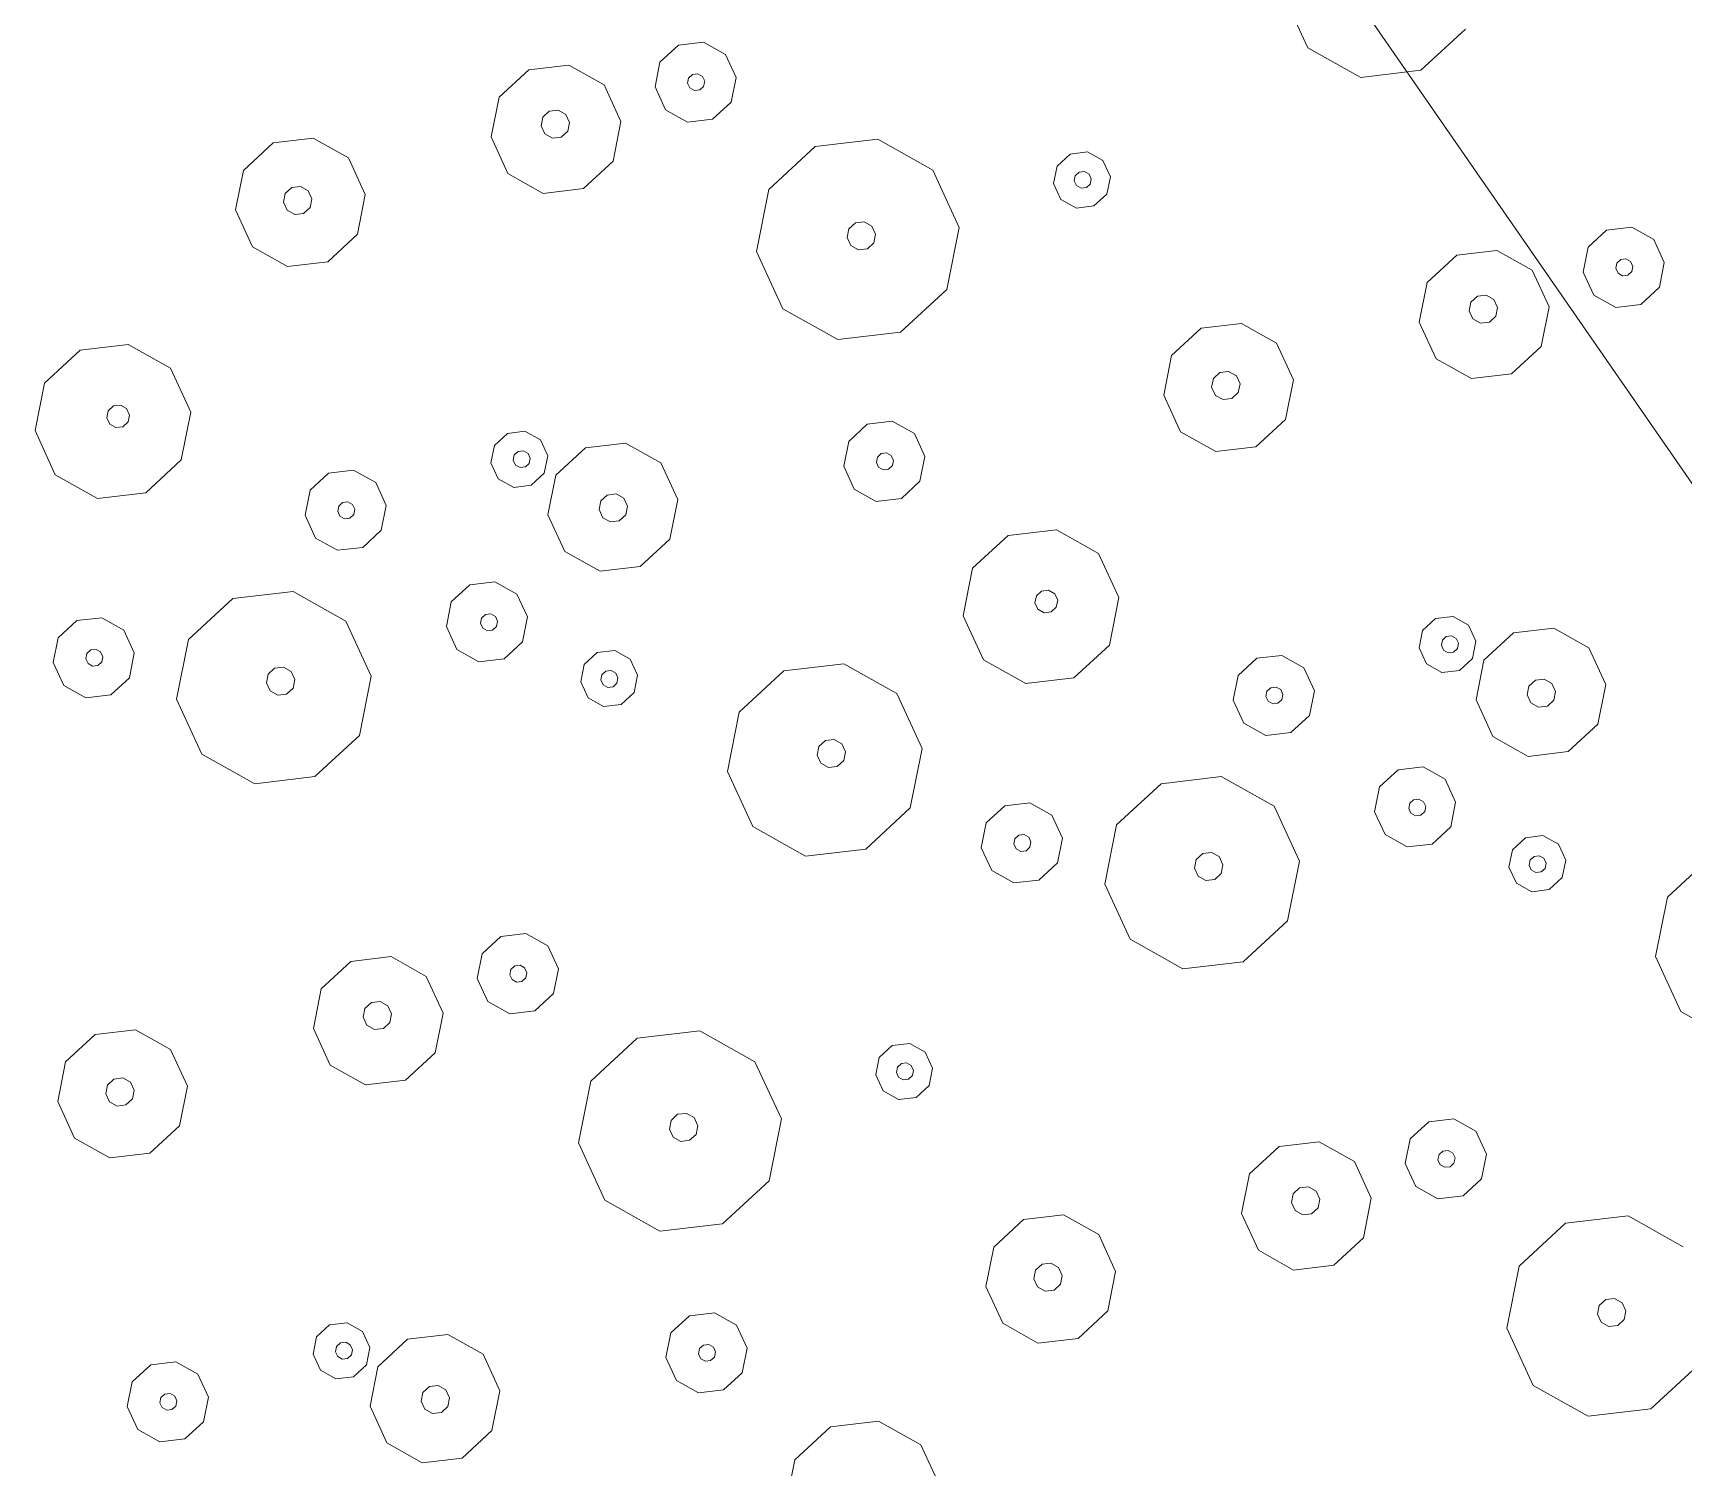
# Model space of a CAD drawing. Header units: metres. Extents: x -2858 to 512, y -1995 to 1252.
# Drawn here: x -971.475 to -968.243, y -832.823 to -830.012 of the extents above; entities that cross this region are included whole.
import ezdxf
from ezdxf.lldxf.tags import DXFTag

# ---------------------------------------------------------------- set-up
doc = ezdxf.new("R2010")
doc.units = ezdxf.units.M
doc.layers.add('Calque commun', color=7, linetype='Continuous')
tags = doc.linetypes.add('HIDDENX2', pattern=[0.75, 0.5, -0.25]).pattern_tags.tags
tags[6:7] = [DXFTag(74, 4), DXFTag(75, 0), DXFTag(340, '0'), DXFTag(46, 1.0), DXFTag(50, 0.0), DXFTag(44, 0.0), DXFTag(45, 0.0)]
tags[4:5] = [DXFTag(74, 4), DXFTag(75, 0), DXFTag(340, '0'), DXFTag(46, 1.0), DXFTag(50, 0.0), DXFTag(44, 0.0), DXFTag(45, 0.0)]

# ---------------------------------------------------------------- blocks, each defined once
blk = doc.blocks.new('pattern')
at = {"layer": 'Calque commun', "color": 54, "linetype": 'Continuous', "lineweight": 9}
for p, q in [((58.3316, 33.7443), (58.4546, 33.7326)), ((58.4546, 33.7326), (58.5473, 33.6508)), ((58.5473, 33.6508), (58.5742, 33.5301)), ((58.2029, 33.4474), (58.176, 33.5681)), ((58.3372, 33.5523), (58.3441, 33.5682)), ((58.341, 33.5355), (58.3372, 33.5523)), ((58.3441, 33.5682), (58.359, 33.577)), ((58.359, 33.577), (58.3762, 33.5754)), ((58.3762, 33.5754), (58.3892, 33.5639)), ((58.3892, 33.5639), (58.3929, 33.547)), ((58.3539, 33.524), (58.341, 33.5355)), ((58.3712, 33.5224), (58.3539, 33.524)), ((58.3861, 33.5312), (58.3712, 33.5224)), ((58.3929, 33.547), (58.3861, 33.5312)), ((58.5742, 33.5301), (58.525, 33.4167)), ((58.2955, 33.3656), (58.2029, 33.4474)), ((58.525, 33.4167), (58.4186, 33.3539)), ((57.8099, 33.3734), (57.8357, 33.2576)), ((58.4186, 33.3539), (58.2955, 33.3656)), ((57.8357, 33.2576), (57.7885, 33.1487)), ((58.2975, 33.1599), (58.3401, 33.1851)), ((58.3401, 33.1851), (58.3893, 33.1804)), ((58.3893, 33.1804), (58.4264, 33.1476)), ((57.7885, 33.1487), (57.6863, 33.0884)), ((58.2779, 33.1146), (58.2975, 33.1599)), ((58.4264, 33.1476), (58.4372, 33.0994)), ((57.6863, 33.0884), (57.5682, 33.0996)), ((58.2886, 33.0663), (58.2779, 33.1146)), ((58.3401, 33.1094), (58.3442, 33.119)), ((58.3423, 33.0993), (58.3401, 33.1094)), ((58.3501, 33.0924), (58.3423, 33.0993)), ((58.3442, 33.119), (58.3531, 33.1242)), ((58.3531, 33.1242), (58.3635, 33.1233)), ((58.3694, 33.0967), (58.3604, 33.0914)), ((58.3635, 33.1233), (58.3713, 33.1164)), ((58.3735, 33.1063), (58.3694, 33.0967)), ((58.3713, 33.1164), (58.3735, 33.1063)), ((58.4372, 33.0994), (58.4175, 33.054)), ((58.3257, 33.0336), (58.2886, 33.0663)), ((58.3604, 33.0914), (58.3501, 33.0924)), ((58.5126, 33.0496), (58.5807, 33.0898)), ((58.5807, 33.0898), (58.6595, 33.0823)), ((58.6595, 33.0823), (58.7188, 33.0299)), ((58.3749, 33.0289), (58.3257, 33.0336)), ((58.4175, 33.054), (58.3749, 33.0289)), ((58.4811, 32.977), (58.5126, 33.0496)), ((58.7188, 33.0299), (58.736, 32.9527)), ((58.4983, 32.8998), (58.4811, 32.977)), ((58.5741, 32.9596), (58.581, 32.9755)), ((58.581, 32.9755), (58.5959, 32.9843)), ((58.5959, 32.9843), (58.6131, 32.9826)), ((58.6131, 32.9826), (58.6261, 32.9712)), ((58.6261, 32.9712), (58.6299, 32.9543)), ((58.5779, 32.9427), (58.5741, 32.9596)), ((58.5909, 32.9313), (58.5779, 32.9427)), ((58.623, 32.9384), (58.6081, 32.9296)), ((58.6299, 32.9543), (58.623, 32.9384)), ((58.736, 32.9527), (58.7045, 32.8801)), ((57.7653, 32.8919), (57.7951, 32.9095)), ((57.7951, 32.9095), (57.8296, 32.9062)), ((57.8296, 32.9062), (57.8555, 32.8833)), ((58.6081, 32.9296), (58.5909, 32.9313)), ((57.7516, 32.8602), (57.7653, 32.8919)), ((57.7951, 32.8669), (57.8041, 32.8722)), ((57.8041, 32.8722), (57.8144, 32.8712)), ((57.8144, 32.8712), (57.8222, 32.8643)), ((57.8555, 32.8833), (57.8631, 32.8495)), ((58.5576, 32.8474), (58.4983, 32.8998)), ((58.7045, 32.8801), (58.6364, 32.8399)), ((57.7591, 32.8264), (57.7516, 32.8602)), ((57.791, 32.8574), (57.7951, 32.8669)), ((57.7933, 32.8473), (57.791, 32.8574)), ((57.801, 32.8404), (57.7933, 32.8473)), ((57.8114, 32.8394), (57.801, 32.8404)), ((57.8203, 32.8447), (57.8114, 32.8394)), ((57.8245, 32.8542), (57.8203, 32.8447)), ((57.8222, 32.8643), (57.8245, 32.8542)), ((57.8631, 32.8495), (57.8493, 32.8178)), ((58.6364, 32.8399), (58.5576, 32.8474)), ((57.785, 32.8035), (57.7591, 32.8264)), ((57.8493, 32.8178), (57.8195, 32.8002)), ((58.9532, 32.772), (59.0213, 32.8122)), ((59.0213, 32.8122), (59.1, 32.8047)), ((59.1, 32.8047), (59.1594, 32.7523)), ((57.8195, 32.8002), (57.785, 32.8035)), ((59.461, 32.7145), (59.4988, 32.8016)), ((57.4566, 32.7209), (57.5247, 32.7611)), ((57.5247, 32.7611), (57.6035, 32.7536)), ((57.6035, 32.7536), (57.6628, 32.7012)), ((58.9217, 32.6994), (58.9532, 32.772)), ((59.1594, 32.7523), (59.1765, 32.6751)), ((57.4251, 32.6483), (57.4566, 32.7209)), ((59.029, 32.6994), (59.0439, 32.7082)), ((59.0439, 32.7082), (59.0611, 32.7066)), ((59.4817, 32.6219), (59.461, 32.7145)), ((57.6628, 32.7012), (57.68, 32.624)), ((57.8243, 32.6552), (57.8669, 32.6804)), ((57.8669, 32.6804), (57.9161, 32.6757)), ((57.9161, 32.6757), (57.9532, 32.6429)), ((58.9389, 32.6222), (58.9217, 32.6994)), ((59.0221, 32.6836), (59.029, 32.6994)), ((59.0259, 32.6667), (59.0221, 32.6836)), ((59.0611, 32.7066), (59.0741, 32.6951)), ((59.0779, 32.6782), (59.071, 32.6624)), ((59.0741, 32.6951), (59.0779, 32.6782)), ((57.4423, 32.5711), (57.4251, 32.6483)), ((57.5254, 32.6406), (57.5322, 32.6565)), ((57.5322, 32.6565), (57.5472, 32.6653)), ((57.5472, 32.6653), (57.5644, 32.6636)), ((57.5644, 32.6636), (57.5774, 32.6522)), ((57.5774, 32.6522), (57.5811, 32.6353)), ((57.8047, 32.6099), (57.8243, 32.6552)), ((57.9532, 32.6429), (57.9639, 32.5947)), ((59.0389, 32.6552), (59.0259, 32.6667)), ((59.0561, 32.6536), (59.0389, 32.6552)), ((59.071, 32.6624), (59.0561, 32.6536)), ((59.1765, 32.6751), (59.1451, 32.6026)), ((57.5291, 32.6237), (57.5254, 32.6406)), ((57.5421, 32.6122), (57.5291, 32.6237)), ((57.5593, 32.6106), (57.5421, 32.6122)), ((57.5742, 32.6194), (57.5593, 32.6106)), ((57.5811, 32.6353), (57.5742, 32.6194)), ((57.68, 32.624), (57.6485, 32.5514)), ((57.8656, 32.6077), (57.8697, 32.6172)), ((57.8697, 32.6172), (57.8786, 32.6225)), ((57.8786, 32.6225), (57.889, 32.6215)), ((57.889, 32.6215), (57.8968, 32.6146)), ((57.8968, 32.6146), (57.899, 32.6045)), ((58.9982, 32.5698), (58.9389, 32.6222)), ((59.5528, 32.559), (59.4817, 32.6219)), ((57.8154, 32.5616), (57.8047, 32.6099)), ((57.8678, 32.5975), (57.8656, 32.6077)), ((57.8756, 32.5907), (57.8678, 32.5975)), ((57.8859, 32.5897), (57.8756, 32.5907)), ((57.8949, 32.5949), (57.8859, 32.5897)), ((57.899, 32.6045), (57.8949, 32.5949)), ((57.9639, 32.5947), (57.9443, 32.5493)), ((59.1451, 32.6026), (59.077, 32.5623)), ((59.7291, 32.5983), (59.6473, 32.55)), ((57.5016, 32.5187), (57.4423, 32.5711)), ((57.6485, 32.5514), (57.5804, 32.5112)), ((57.8525, 32.5289), (57.8154, 32.5616)), ((57.9443, 32.5493), (57.9017, 32.5242)), ((58.1147, 32.5044), (58.2169, 32.5648)), ((58.2169, 32.5648), (58.335, 32.5535)), ((58.335, 32.5535), (58.424, 32.475)), ((59.077, 32.5623), (58.9982, 32.5698)), ((59.6473, 32.55), (59.5528, 32.559)), ((57.5804, 32.5112), (57.5016, 32.5187)), ((57.9017, 32.5242), (57.8525, 32.5289)), ((57.5629, 32.4744), (57.5927, 32.492)), ((57.5927, 32.492), (57.6272, 32.4887)), ((57.6272, 32.4887), (57.6531, 32.4658)), ((58.0675, 32.3956), (58.1147, 32.5044)), ((57.5492, 32.4426), (57.5629, 32.4744)), ((57.5848, 32.4422), (57.5889, 32.4518)), ((57.5889, 32.4518), (57.5979, 32.4571)), ((57.5979, 32.4571), (57.6082, 32.4561)), ((57.6082, 32.4561), (57.616, 32.4492)), ((57.616, 32.4492), (57.6183, 32.4391)), ((57.6531, 32.4658), (57.6607, 32.432)), ((58.424, 32.475), (58.4498, 32.3591)), ((57.5567, 32.4088), (57.5492, 32.4426)), ((57.5871, 32.4321), (57.5848, 32.4422)), ((57.5949, 32.4252), (57.5871, 32.4321)), ((57.6052, 32.4243), (57.5949, 32.4252)), ((57.6141, 32.4295), (57.6052, 32.4243)), ((57.6183, 32.4391), (57.6141, 32.4295)), ((57.6607, 32.432), (57.6469, 32.4002)), ((57.5826, 32.3859), (57.5567, 32.4088)), ((57.6171, 32.3827), (57.5826, 32.3859)), ((57.6469, 32.4002), (57.6171, 32.3827)), ((58.0933, 32.2797), (58.0675, 32.3956)), ((58.2128, 32.3813), (58.2197, 32.3972)), ((58.2197, 32.3972), (58.2346, 32.406)), ((58.2346, 32.406), (58.2518, 32.4044)), ((58.2518, 32.4044), (58.2648, 32.3929)), ((58.2648, 32.3929), (58.2685, 32.376)), ((58.2166, 32.3645), (58.2128, 32.3813)), ((58.2295, 32.353), (58.2166, 32.3645)), ((58.2467, 32.3514), (58.2295, 32.353)), ((58.2617, 32.3602), (58.2467, 32.3514)), ((58.2685, 32.376), (58.2617, 32.3602)), ((58.4498, 32.3591), (58.4026, 32.2503)), ((59.5467, 32.3343), (59.5893, 32.3594)), ((59.5893, 32.3594), (59.6385, 32.3548)), ((59.6385, 32.3548), (59.6755, 32.322)), ((57.8463, 32.3034), (57.8888, 32.3285)), ((57.8888, 32.3285), (57.938, 32.3238)), ((57.938, 32.3238), (57.9751, 32.2911)), ((59.527, 32.2889), (59.5467, 32.3343)), ((59.6755, 32.322), (59.6863, 32.2738)), ((57.8266, 32.258), (57.8463, 32.3034)), ((57.9751, 32.2911), (57.9859, 32.2428)), ((59.5378, 32.2407), (59.527, 32.2889)), ((59.5892, 32.2838), (59.5933, 32.2934)), ((59.5933, 32.2934), (59.6023, 32.2986)), ((59.6023, 32.2986), (59.6126, 32.2976)), ((59.6126, 32.2976), (59.6204, 32.2908)), ((59.6204, 32.2908), (59.6227, 32.2806)), ((56.7644, 32.2547), (56.8069, 32.2799)), ((56.8069, 32.2799), (56.8562, 32.2752)), ((56.8562, 32.2752), (56.8932, 32.2425)), ((57.8373, 32.2098), (57.8266, 32.258)), ((57.8888, 32.2529), (57.8929, 32.2624)), ((57.8929, 32.2624), (57.9019, 32.2677)), ((57.9019, 32.2677), (57.9122, 32.2667)), ((57.9122, 32.2667), (57.92, 32.2598)), ((57.92, 32.2598), (57.9222, 32.2497)), ((58.1823, 32.2012), (58.0933, 32.2797)), ((58.8959, 32.2395), (58.9257, 32.2571)), ((58.9257, 32.2571), (58.9602, 32.2538)), ((59.5915, 32.2737), (59.5892, 32.2838)), ((59.5993, 32.2668), (59.5915, 32.2737)), ((59.6096, 32.2658), (59.5993, 32.2668)), ((59.6185, 32.2711), (59.6096, 32.2658)), ((59.6227, 32.2806), (59.6185, 32.2711)), ((59.6863, 32.2738), (59.6666, 32.2284)), ((56.7447, 32.2094), (56.7644, 32.2547)), ((56.8932, 32.2425), (56.904, 32.1942)), ((57.891, 32.2428), (57.8888, 32.2529)), ((57.8988, 32.2359), (57.891, 32.2428)), ((57.9092, 32.2349), (57.8988, 32.2359)), ((57.9181, 32.2402), (57.9092, 32.2349)), ((57.9222, 32.2497), (57.9181, 32.2402)), ((57.9859, 32.2428), (57.9662, 32.1975)), ((58.4026, 32.2503), (58.3004, 32.1899)), ((58.8822, 32.2077), (58.8959, 32.2395)), ((58.9602, 32.2538), (58.9861, 32.2309)), ((58.9861, 32.2309), (58.9937, 32.1971)), ((59.5748, 32.208), (59.5378, 32.2407)), ((59.6666, 32.2284), (59.6241, 32.2033)), ((56.7555, 32.1611), (56.7447, 32.2094)), ((56.8069, 32.2042), (56.811, 32.2138)), ((56.8092, 32.1941), (56.8069, 32.2042)), ((56.8169, 32.1872), (56.8092, 32.1941)), ((56.811, 32.2138), (56.82, 32.219)), ((56.82, 32.219), (56.8303, 32.2181)), ((56.8362, 32.1915), (56.8273, 32.1862)), ((56.8303, 32.2181), (56.8381, 32.2112)), ((56.8403, 32.2011), (56.8362, 32.1915)), ((56.8381, 32.2112), (56.8403, 32.2011)), ((56.904, 32.1942), (56.8843, 32.1488)), ((57.8744, 32.177), (57.8373, 32.2098)), ((57.9662, 32.1975), (57.9236, 32.1723)), ((58.3004, 32.1899), (58.1823, 32.2012)), ((58.8897, 32.1739), (58.8822, 32.2077)), ((58.9199, 32.2049), (58.9241, 32.2144)), ((58.9222, 32.1947), (58.9199, 32.2049)), ((58.93, 32.1879), (58.9222, 32.1947)), ((58.9241, 32.2144), (58.933, 32.2197)), ((58.933, 32.2197), (58.9434, 32.2187)), ((58.9493, 32.1922), (58.9403, 32.1869)), ((58.9434, 32.2187), (58.9511, 32.2118)), ((58.9534, 32.2017), (58.9493, 32.1922)), ((58.9511, 32.2118), (58.9534, 32.2017)), ((58.9937, 32.1971), (58.9799, 32.1653)), ((59.6241, 32.2033), (59.5748, 32.208)), ((56.7925, 32.1284), (56.7555, 32.1611)), ((56.8273, 32.1862), (56.8169, 32.1872)), ((56.9794, 32.1444), (57.0475, 32.1846)), ((57.0475, 32.1846), (57.1263, 32.1771)), ((57.1263, 32.1771), (57.1856, 32.1247)), ((57.9236, 32.1723), (57.8744, 32.177)), ((58.9156, 32.151), (58.8897, 32.1739)), ((58.9403, 32.1869), (58.93, 32.1879)), ((58.9799, 32.1653), (58.9501, 32.1477)), ((56.8417, 32.1237), (56.7925, 32.1284)), ((56.8843, 32.1488), (56.8417, 32.1237)), ((56.948, 32.0718), (56.9794, 32.1444)), ((58.3709, 32.083), (58.3906, 32.1284)), ((58.3906, 32.1284), (58.4331, 32.1535)), ((58.4331, 32.1535), (58.4824, 32.1489)), ((58.4824, 32.1489), (58.5194, 32.1161)), ((58.9501, 32.1477), (58.9156, 32.151)), ((59.1676, 32.0851), (59.2741, 32.148)), ((59.2741, 32.148), (59.3971, 32.1362)), ((59.3971, 32.1362), (59.4898, 32.0544)), ((57.1856, 32.1247), (57.2028, 32.0475)), ((58.5194, 32.1161), (58.5302, 32.0679)), ((56.9652, 31.9946), (56.948, 32.0718)), ((57.0409, 32.0544), (57.0478, 32.0703)), ((57.0478, 32.0703), (57.0627, 32.0791)), ((57.0627, 32.0791), (57.08, 32.0774)), ((57.08, 32.0774), (57.0929, 32.066)), ((57.0929, 32.066), (57.0967, 32.0491)), ((58.3816, 32.0348), (58.3709, 32.083)), ((58.4331, 32.0779), (58.4372, 32.0874)), ((58.4353, 32.0678), (58.4331, 32.0779)), ((58.4431, 32.0609), (58.4353, 32.0678)), ((58.4372, 32.0874), (58.4462, 32.0927)), ((58.4462, 32.0927), (58.4565, 32.0917)), ((58.4624, 32.0652), (58.4535, 32.0599)), ((58.4565, 32.0917), (58.4643, 32.0849)), ((58.4665, 32.0747), (58.4624, 32.0652)), ((58.4643, 32.0849), (58.4665, 32.0747)), ((58.5302, 32.0679), (58.5105, 32.0225)), ((59.1185, 31.9717), (59.1676, 32.0851)), ((59.9323, 32.0297), (60.0004, 32.0699)), ((60.0004, 32.0699), (60.0792, 32.0624)), ((60.0792, 32.0624), (60.1385, 32.01)), ((57.0447, 32.0375), (57.0409, 32.0544)), ((57.0577, 32.0261), (57.0447, 32.0375)), ((57.0898, 32.0332), (57.0749, 32.0244)), ((57.0967, 32.0491), (57.0898, 32.0332)), ((57.2028, 32.0475), (57.1713, 31.9749)), ((58.4187, 32.0021), (58.3816, 32.0348)), ((58.4535, 32.0599), (58.4431, 32.0609)), ((59.4898, 32.0544), (59.5167, 31.9338)), ((59.9008, 31.9571), (59.9323, 32.0297)), ((57.0749, 32.0244), (57.0577, 32.0261)), ((58.4679, 31.9974), (58.4187, 32.0021)), ((58.5105, 32.0225), (58.4679, 31.9974)), ((60.1385, 32.01), (60.1557, 31.9328)), ((57.0245, 31.9422), (56.9652, 31.9946)), ((57.1713, 31.9749), (57.1032, 31.9347)), ((59.1454, 31.8511), (59.1185, 31.9717)), ((59.2797, 31.956), (59.2866, 31.9719)), ((59.2866, 31.9719), (59.3015, 31.9807)), ((59.3015, 31.9807), (59.3187, 31.979)), ((59.3187, 31.979), (59.3317, 31.9676)), ((59.3317, 31.9676), (59.3354, 31.9507)), ((60.001, 31.9494), (60.0079, 31.9653)), ((60.0079, 31.9653), (60.0228, 31.9741)), ((60.0228, 31.9741), (60.0401, 31.9725)), ((60.0401, 31.9725), (60.053, 31.961)), ((57.1032, 31.9347), (57.0245, 31.9422)), ((57.9656, 31.8964), (58.0474, 31.9447)), ((58.0474, 31.9447), (58.1419, 31.9357)), ((58.1419, 31.9357), (58.213, 31.8728)), ((59.2835, 31.9391), (59.2797, 31.956)), ((59.2964, 31.9276), (59.2835, 31.9391)), ((59.3286, 31.9348), (59.3137, 31.926)), ((59.3354, 31.9507), (59.3286, 31.9348)), ((59.5167, 31.9338), (59.4675, 31.8204)), ((59.918, 31.8799), (59.9008, 31.9571)), ((60.0048, 31.9325), (60.001, 31.9494)), ((60.0178, 31.9211), (60.0048, 31.9325)), ((60.0568, 31.9441), (60.0499, 31.9282)), ((60.053, 31.961), (60.0568, 31.9441)), ((60.1557, 31.9328), (60.1242, 31.8603)), ((57.42, 31.8668), (57.4881, 31.907)), ((57.4881, 31.907), (57.5669, 31.8995)), ((59.3137, 31.926), (59.2964, 31.9276)), ((60.035, 31.9194), (60.0178, 31.9211)), ((60.0499, 31.9282), (60.035, 31.9194)), ((57.5669, 31.8995), (57.6262, 31.8472)), ((57.9279, 31.8093), (57.9656, 31.8964)), ((58.213, 31.8728), (58.2337, 31.7802)), ((59.9773, 31.8275), (59.918, 31.8799)), ((57.3885, 31.7942), (57.42, 31.8668)), ((57.6262, 31.8472), (57.6434, 31.7699)), ((58.4432, 31.8065), (58.5453, 31.8668)), ((58.5453, 31.8668), (58.6635, 31.8556)), ((58.6635, 31.8556), (58.7524, 31.777)), ((59.238, 31.7693), (59.1454, 31.8511)), ((60.1242, 31.8603), (60.0561, 31.82)), ((57.4958, 31.7942), (57.5107, 31.803)), ((57.5107, 31.803), (57.528, 31.8014)), ((57.9485, 31.7167), (57.9279, 31.8093)), ((58.0441, 31.798), (58.0496, 31.8107)), ((58.0496, 31.8107), (58.0615, 31.8177)), ((58.0615, 31.8177), (58.0753, 31.8164)), ((58.0753, 31.8164), (58.0857, 31.8072)), ((58.0857, 31.8072), (58.0887, 31.7937)), ((58.396, 31.6976), (58.4432, 31.8065)), ((59.4675, 31.8204), (59.3611, 31.7575)), ((60.0561, 31.82), (59.9773, 31.8275)), ((57.4057, 31.717), (57.3885, 31.7942)), ((57.489, 31.7784), (57.4958, 31.7942)), ((57.4927, 31.7615), (57.489, 31.7784)), ((57.528, 31.8014), (57.5409, 31.7899)), ((57.5447, 31.7731), (57.5378, 31.7572)), ((57.5409, 31.7899), (57.5447, 31.7731)), ((58.0471, 31.7844), (58.0441, 31.798)), ((58.0575, 31.7753), (58.0471, 31.7844)), ((58.0713, 31.774), (58.0575, 31.7753)), ((58.0832, 31.781), (58.0713, 31.774)), ((58.0887, 31.7937), (58.0832, 31.781)), ((58.2337, 31.7802), (58.1959, 31.6931)), ((58.7524, 31.777), (58.7782, 31.6612)), ((60.0248, 31.7515), (60.0386, 31.7832)), ((60.0386, 31.7832), (60.0684, 31.8008)), ((60.0684, 31.8008), (60.1029, 31.7975)), ((60.1029, 31.7975), (60.1288, 31.7746)), ((60.1288, 31.7746), (60.1363, 31.7408)), ((57.5057, 31.75), (57.4927, 31.7615)), ((57.5229, 31.7484), (57.5057, 31.75)), ((57.5378, 31.7572), (57.5229, 31.7484)), ((57.6434, 31.7699), (57.6119, 31.6974)), ((59.3611, 31.7575), (59.238, 31.7693)), ((60.0324, 31.7177), (60.0248, 31.7515)), ((60.0605, 31.7511), (60.0646, 31.7606)), ((60.0627, 31.741), (60.0605, 31.7511)), ((60.0705, 31.7341), (60.0627, 31.741)), ((60.0646, 31.7606), (60.0736, 31.7659)), ((60.0736, 31.7659), (60.0839, 31.7649)), ((60.0898, 31.7384), (60.0809, 31.7331)), ((60.0839, 31.7649), (60.0917, 31.758)), ((60.0939, 31.7479), (60.0898, 31.7384)), ((60.0917, 31.758), (60.0939, 31.7479)), ((60.1363, 31.7408), (60.1226, 31.7091)), ((57.465, 31.6646), (57.4057, 31.717)), ((58.0197, 31.6538), (57.9485, 31.7167)), ((58.5481, 31.6993), (58.563, 31.7081)), ((58.563, 31.7081), (58.5803, 31.7064)), ((58.5803, 31.7064), (58.5932, 31.695)), ((60.0583, 31.6948), (60.0324, 31.7177)), ((60.0809, 31.7331), (60.0705, 31.7341)), ((60.1226, 31.7091), (60.0928, 31.6915)), ((57.6119, 31.6974), (57.5438, 31.6571)), ((58.1959, 31.6931), (58.1142, 31.6448)), ((58.4218, 31.5818), (58.396, 31.6976)), ((58.5412, 31.6834), (58.5481, 31.6993)), ((58.545, 31.6665), (58.5412, 31.6834)), ((58.597, 31.6781), (58.5901, 31.6622)), ((58.5932, 31.695), (58.597, 31.6781)), ((60.0928, 31.6915), (60.0583, 31.6948)), ((56.6837, 31.6596), (56.8018, 31.6483)), ((56.8018, 31.6483), (56.8908, 31.5698)), ((57.5438, 31.6571), (57.465, 31.6646)), ((58.1142, 31.6448), (58.0197, 31.6538)), ((58.558, 31.6551), (58.545, 31.6665)), ((58.5752, 31.6534), (58.558, 31.6551)), ((58.5901, 31.6622), (58.5752, 31.6534)), ((58.7782, 31.6612), (58.731, 31.5523)), ((60.3023, 31.5668), (60.3219, 31.6122)), ((60.3219, 31.6122), (60.3645, 31.6373)), ((60.3645, 31.6373), (60.4137, 31.6327)), ((60.4137, 31.6327), (60.4508, 31.5999)), ((58.5107, 31.5033), (58.4218, 31.5818)), ((59.24, 31.5636), (59.2826, 31.5887)), ((59.2826, 31.5887), (59.3318, 31.584)), ((59.3318, 31.584), (59.3689, 31.5513)), ((60.3686, 31.5712), (60.3775, 31.5765)), ((60.3775, 31.5765), (60.3879, 31.5755)), ((60.4508, 31.5999), (60.4615, 31.5517)), ((56.8908, 31.5698), (56.9166, 31.4539)), ((58.731, 31.5523), (58.6288, 31.492)), ((59.2204, 31.5182), (59.24, 31.5636)), ((59.3689, 31.5513), (59.3797, 31.503)), ((60.313, 31.5186), (60.3023, 31.5668)), ((60.3645, 31.5617), (60.3686, 31.5712)), ((60.3667, 31.5516), (60.3645, 31.5617)), ((60.3745, 31.5447), (60.3667, 31.5516)), ((60.3848, 31.5437), (60.3745, 31.5447)), ((60.3938, 31.549), (60.3848, 31.5437)), ((60.3879, 31.5755), (60.3956, 31.5687)), ((60.3979, 31.5585), (60.3938, 31.549)), ((60.3956, 31.5687), (60.3979, 31.5585)), ((60.4615, 31.5517), (60.4419, 31.5063)), ((59.2311, 31.4699), (59.2204, 31.5182)), ((59.2826, 31.5131), (59.2867, 31.5226)), ((59.2848, 31.5029), (59.2826, 31.5131)), ((59.2867, 31.5226), (59.2956, 31.5279)), ((59.2956, 31.5279), (59.306, 31.5269)), ((59.306, 31.5269), (59.3138, 31.52)), ((59.3138, 31.52), (59.316, 31.5099)), ((60.3501, 31.4859), (60.313, 31.5186)), ((58.6288, 31.492), (58.5107, 31.5033)), ((59.2926, 31.4961), (59.2848, 31.5029)), ((59.3029, 31.4951), (59.2926, 31.4961)), ((59.3119, 31.5004), (59.3029, 31.4951)), ((59.316, 31.5099), (59.3119, 31.5004)), ((59.3797, 31.503), (59.36, 31.4577)), ((59.4551, 31.4532), (59.5232, 31.4934)), ((59.5232, 31.4934), (59.602, 31.4859)), ((59.602, 31.4859), (59.6613, 31.4336)), ((60.3993, 31.4812), (60.3501, 31.4859)), ((60.4419, 31.5063), (60.3993, 31.4812)), ((56.9166, 31.4539), (56.8694, 31.3451)), ((58.0135, 31.4291), (58.0561, 31.4543)), ((58.0561, 31.4543), (58.1053, 31.4496)), ((58.1053, 31.4496), (58.1424, 31.4168)), ((59.2682, 31.4372), (59.2311, 31.4699)), ((59.36, 31.4577), (59.3174, 31.4325)), ((59.4236, 31.3806), (59.4551, 31.4532)), ((57.9938, 31.3838), (58.0135, 31.4291)), ((58.1424, 31.4168), (58.1531, 31.3686)), ((59.3174, 31.4325), (59.2682, 31.4372)), ((59.6613, 31.4336), (59.6785, 31.3563)), ((58.0046, 31.3355), (57.9938, 31.3838)), ((58.056, 31.3786), (58.0602, 31.3882)), ((58.0602, 31.3882), (58.0691, 31.3934)), ((58.0691, 31.3934), (58.0794, 31.3924)), ((58.0794, 31.3924), (58.0872, 31.3856)), ((58.0872, 31.3856), (58.0895, 31.3754)), ((59.5235, 31.3791), (59.5384, 31.3879)), ((59.5384, 31.3879), (59.5556, 31.3863)), ((59.5556, 31.3863), (59.5686, 31.3748)), ((57.3628, 31.3343), (57.3926, 31.3519)), ((57.3926, 31.3519), (57.427, 31.3486)), ((58.0583, 31.3685), (58.056, 31.3786)), ((58.0661, 31.3616), (58.0583, 31.3685)), ((58.0764, 31.3606), (58.0661, 31.3616)), ((58.0854, 31.3659), (58.0764, 31.3606)), ((58.0895, 31.3754), (58.0854, 31.3659)), ((58.1531, 31.3686), (58.1335, 31.3232)), ((59.4408, 31.3034), (59.4236, 31.3806)), ((59.5166, 31.3633), (59.5235, 31.3791)), ((59.5204, 31.3464), (59.5166, 31.3633)), ((59.5724, 31.3579), (59.5655, 31.3421)), ((59.5686, 31.3748), (59.5724, 31.3579)), ((59.6785, 31.3563), (59.647, 31.2838)), ((57.349, 31.3025), (57.3628, 31.3343)), ((57.427, 31.3486), (57.453, 31.3257)), ((57.453, 31.3257), (57.4605, 31.2919)), ((58.0417, 31.3028), (58.0046, 31.3355)), ((58.1335, 31.3232), (58.0909, 31.2981)), ((59.5334, 31.3349), (59.5204, 31.3464)), ((59.5506, 31.3333), (59.5334, 31.3349)), ((59.5655, 31.3421), (59.5506, 31.3333)), ((57.3565, 31.2687), (57.349, 31.3025)), ((57.3868, 31.2997), (57.3909, 31.3092)), ((57.389, 31.2895), (57.3868, 31.2997)), ((57.3968, 31.2827), (57.389, 31.2895)), ((57.3909, 31.3092), (57.3998, 31.3145)), ((57.3998, 31.3145), (57.4102, 31.3135)), ((57.4161, 31.287), (57.4072, 31.2817)), ((57.4102, 31.3135), (57.418, 31.3066)), ((57.4202, 31.2965), (57.4161, 31.287)), ((57.418, 31.3066), (57.4202, 31.2965)), ((57.4605, 31.2919), (57.4467, 31.2601)), ((58.0909, 31.2981), (58.0417, 31.3028)), ((58.6941, 31.2638), (58.7078, 31.2955)), ((58.7078, 31.2955), (58.7376, 31.3131)), ((58.7376, 31.3131), (58.7721, 31.3099)), ((58.7721, 31.3099), (58.798, 31.2869)), ((58.798, 31.2869), (58.8056, 31.2532)), ((59.5001, 31.251), (59.4408, 31.3034)), ((57.3825, 31.2458), (57.3565, 31.2687)), ((57.4072, 31.2817), (57.3968, 31.2827)), ((57.4467, 31.2601), (57.4169, 31.2425)), ((58.7016, 31.23), (58.6941, 31.2638)), ((58.7335, 31.261), (58.7376, 31.2706)), ((58.7358, 31.2509), (58.7335, 31.261)), ((58.7376, 31.2706), (58.7466, 31.2758)), ((58.7466, 31.2758), (58.7569, 31.2749)), ((58.7569, 31.2749), (58.7647, 31.268)), ((58.767, 31.2579), (58.7628, 31.2483)), ((58.7647, 31.268), (58.767, 31.2579)), ((58.8056, 31.2532), (58.7918, 31.2214)), ((59.647, 31.2838), (59.5789, 31.2435)), ((57.4169, 31.2425), (57.3825, 31.2458)), ((57.6345, 31.1799), (57.7409, 31.2428)), ((57.7409, 31.2428), (57.864, 31.231)), ((57.864, 31.231), (57.9566, 31.1492)), ((58.7275, 31.2071), (58.7016, 31.23)), ((58.7435, 31.244), (58.7358, 31.2509)), ((58.7539, 31.243), (58.7435, 31.244)), ((58.7628, 31.2483), (58.7539, 31.243)), ((58.7918, 31.2214), (58.762, 31.2038)), ((59.5789, 31.2435), (59.5001, 31.251)), ((58.762, 31.2038), (58.7275, 31.2071)), ((59.8957, 31.1756), (59.9638, 31.2158)), ((59.9638, 31.2158), (60.0425, 31.2083)), ((60.0425, 31.2083), (60.1018, 31.156)), ((57.5853, 31.0665), (57.6345, 31.1799)), ((58.3991, 31.1245), (58.4672, 31.1647)), ((58.4672, 31.1647), (58.546, 31.1572)), ((58.546, 31.1572), (58.6053, 31.1049)), ((59.8642, 31.1031), (59.8957, 31.1756)), ((57.9566, 31.1492), (57.9835, 31.0286)), ((58.3676, 31.0519), (58.3991, 31.1245)), ((60.1018, 31.156), (60.119, 31.0788)), ((58.6053, 31.1049), (58.6225, 31.0276)), ((59.8814, 31.0258), (59.8642, 31.1031)), ((59.9646, 31.0872), (59.9715, 31.1031)), ((59.9715, 31.1031), (59.9864, 31.1119)), ((59.9864, 31.1119), (60.0036, 31.1102)), ((60.0036, 31.1102), (60.0166, 31.0988)), ((60.0166, 31.0988), (60.0204, 31.0819)), ((57.6122, 30.9459), (57.5853, 31.0665)), ((57.7465, 31.0508), (57.7534, 31.0667)), ((57.7534, 31.0667), (57.7683, 31.0755)), ((57.7683, 31.0755), (57.7855, 31.0738)), ((57.7855, 31.0738), (57.7985, 31.0624)), ((57.7985, 31.0624), (57.8023, 31.0455)), ((58.4679, 31.0442), (58.4748, 31.0601)), ((58.4748, 31.0601), (58.4897, 31.0689)), ((58.4897, 31.0689), (58.5069, 31.0673)), ((58.5069, 31.0673), (58.5198, 31.0558)), ((58.7668, 31.0589), (58.8094, 31.084)), ((58.8094, 31.084), (58.8586, 31.0793)), ((58.8586, 31.0793), (58.8957, 31.0466)), ((59.9684, 31.0703), (59.9646, 31.0872)), ((59.9814, 31.0589), (59.9684, 31.0703)), ((60.0135, 31.066), (59.9986, 31.0572)), ((60.0204, 31.0819), (60.0135, 31.066)), ((60.119, 31.0788), (60.0876, 31.0062)), ((57.7503, 31.0339), (57.7465, 31.0508)), ((57.7633, 31.0225), (57.7503, 31.0339)), ((57.7954, 31.0296), (57.7805, 31.0208)), ((57.8023, 31.0455), (57.7954, 31.0296)), ((57.9835, 31.0286), (57.9343, 30.9152)), ((58.3848, 30.9747), (58.3676, 31.0519)), ((58.4716, 31.0273), (58.4679, 31.0442)), ((58.4846, 31.0159), (58.4716, 31.0273)), ((58.5236, 31.0389), (58.5167, 31.023)), ((58.5198, 31.0558), (58.5236, 31.0389)), ((58.6225, 31.0276), (58.591, 30.9551)), ((58.7472, 31.0135), (58.7668, 31.0589)), ((58.8957, 31.0466), (58.9064, 30.9983)), ((59.9986, 31.0572), (59.9814, 31.0589)), ((57.7805, 31.0208), (57.7633, 31.0225)), ((58.5018, 31.0142), (58.4846, 31.0159)), ((58.5167, 31.023), (58.5018, 31.0142)), ((58.7579, 30.9652), (58.7472, 31.0135)), ((58.8081, 31.0113), (58.8122, 31.0208)), ((58.8103, 31.0012), (58.8081, 31.0113)), ((58.8181, 30.9943), (58.8103, 31.0012)), ((58.8122, 31.0208), (58.8211, 31.0261)), ((58.8211, 31.0261), (58.8315, 31.0251)), ((58.8374, 30.9986), (58.8284, 30.9933)), ((58.8315, 31.0251), (58.8392, 31.0182)), ((58.8415, 31.0081), (58.8374, 30.9986)), ((58.8392, 31.0182), (58.8415, 31.0081)), ((58.9064, 30.9983), (58.8868, 30.953)), ((59.9407, 30.9735), (59.8814, 31.0258)), ((60.0876, 31.0062), (60.0195, 30.966)), ((58.4441, 30.9223), (58.3848, 30.9747)), ((58.795, 30.9325), (58.7579, 30.9652)), ((58.8284, 30.9933), (58.8181, 30.9943)), ((59.0572, 30.9081), (59.1594, 30.9684)), ((59.1594, 30.9684), (59.2775, 30.9571)), ((60.0195, 30.966), (59.9407, 30.9735)), ((57.7048, 30.8641), (57.6122, 30.9459)), ((58.591, 30.9551), (58.5229, 30.9148)), ((58.8442, 30.9278), (58.795, 30.9325)), ((58.8868, 30.953), (58.8442, 30.9278)), ((59.2775, 30.9571), (59.3665, 30.8786)), ((57.9343, 30.9152), (57.8279, 30.8523)), ((58.5229, 30.9148), (58.4441, 30.9223)), ((59.01, 30.7992), (59.0572, 30.9081)), ((58.4917, 30.8463), (58.5054, 30.878)), ((58.5054, 30.878), (58.5352, 30.8956)), ((58.5352, 30.8956), (58.5697, 30.8923)), ((58.5697, 30.8923), (58.5956, 30.8694)), ((58.5956, 30.8694), (58.6032, 30.8356)), ((59.3665, 30.8786), (59.3923, 30.7628)), ((57.8279, 30.8523), (57.7048, 30.8641)), ((58.4992, 30.8125), (58.4917, 30.8463)), ((58.5273, 30.8459), (58.5314, 30.8554)), ((58.5296, 30.8358), (58.5273, 30.8459)), ((58.5373, 30.8289), (58.5296, 30.8358)), ((58.5314, 30.8554), (58.5404, 30.8607)), ((58.5404, 30.8607), (58.5507, 30.8597)), ((58.5566, 30.8332), (58.5477, 30.8279)), ((58.5507, 30.8597), (58.5585, 30.8528)), ((58.5608, 30.8427), (58.5566, 30.8332)), ((58.5585, 30.8528), (58.5608, 30.8427)), ((58.6032, 30.8356), (58.5894, 30.8039)), ((58.5251, 30.7896), (58.4992, 30.8125)), ((58.5477, 30.8279), (58.5373, 30.8289)), ((58.5894, 30.8039), (58.5596, 30.7863)), ((59.1553, 30.785), (59.1622, 30.8009)), ((59.1622, 30.8009), (59.1771, 30.8097)), ((59.1771, 30.8097), (59.1943, 30.808)), ((59.1943, 30.808), (59.2073, 30.7966)), ((58.5596, 30.7863), (58.5251, 30.7896)), ((59.0358, 30.6834), (59.01, 30.7992)), ((59.159, 30.7681), (59.1553, 30.785)), ((59.211, 30.7797), (59.2042, 30.7638)), ((59.2073, 30.7966), (59.211, 30.7797)), ((59.172, 30.7566), (59.159, 30.7681)), ((59.1892, 30.755), (59.172, 30.7566)), ((59.2042, 30.7638), (59.1892, 30.755)), ((59.3923, 30.7628), (59.3451, 30.6539)), ((58.7691, 30.6617), (58.7887, 30.707)), ((58.7887, 30.707), (58.8313, 30.7322)), ((58.8313, 30.7322), (58.8805, 30.7275)), ((58.8805, 30.7275), (58.9176, 30.6947)), ((57.7069, 30.6584), (57.7494, 30.6835)), ((57.7494, 30.6835), (57.7987, 30.6788)), ((57.7987, 30.6788), (57.8357, 30.6461)), ((58.9176, 30.6947), (58.9284, 30.6465)), ((59.1248, 30.6048), (59.0358, 30.6834)), ((57.6872, 30.613), (57.7069, 30.6584)), ((57.8357, 30.6461), (57.8465, 30.5978)), ((58.7798, 30.6134), (58.7691, 30.6617)), ((58.8313, 30.6565), (58.8354, 30.6661)), ((58.8335, 30.6464), (58.8313, 30.6565)), ((58.8413, 30.6395), (58.8335, 30.6464)), ((58.8354, 30.6661), (58.8443, 30.6713)), ((58.8517, 30.6385), (58.8413, 30.6395)), ((58.8443, 30.6713), (58.8547, 30.6703)), ((58.8606, 30.6438), (58.8517, 30.6385)), ((58.8547, 30.6703), (58.8625, 30.6635)), ((58.8647, 30.6533), (58.8606, 30.6438)), ((58.8625, 30.6635), (58.8647, 30.6533)), ((58.9284, 30.6465), (58.9087, 30.6011)), ((59.3451, 30.6539), (59.2429, 30.5936)), ((57.6979, 30.5647), (57.6872, 30.613)), ((57.7494, 30.6079), (57.7535, 30.6174)), ((57.7517, 30.5977), (57.7494, 30.6079)), ((57.7535, 30.6174), (57.7625, 30.6227)), ((57.7625, 30.6227), (57.7728, 30.6217)), ((57.7728, 30.6217), (57.7806, 30.6148)), ((57.7806, 30.6148), (57.7828, 30.6047)), ((58.8169, 30.5807), (58.7798, 30.6134)), ((57.7594, 30.5909), (57.7517, 30.5977)), ((57.7698, 30.5899), (57.7594, 30.5909)), ((57.7787, 30.5952), (57.7698, 30.5899)), ((57.7828, 30.6047), (57.7787, 30.5952)), ((57.8465, 30.5978), (57.8268, 30.5525)), ((57.9219, 30.548), (57.99, 30.5882)), ((57.99, 30.5882), (58.0688, 30.5807)), ((58.0688, 30.5807), (58.1281, 30.5284)), ((58.8661, 30.576), (58.8169, 30.5807)), ((58.9087, 30.6011), (58.8661, 30.576)), ((59.2429, 30.5936), (59.1248, 30.6048)), ((57.735, 30.532), (57.6979, 30.5647)), ((57.8268, 30.5525), (57.7842, 30.5273)), ((57.8905, 30.4754), (57.9219, 30.548)), ((59.3331, 30.532), (59.3756, 30.5572)), ((59.3756, 30.5572), (59.4249, 30.5525)), ((59.4249, 30.5525), (59.4619, 30.5198)), ((57.7842, 30.5273), (57.735, 30.532)), ((58.1281, 30.5284), (58.1453, 30.4511)), ((59.3134, 30.4867), (59.3331, 30.532)), ((59.4619, 30.5198), (59.4727, 30.4715)), ((57.9903, 30.4739), (58.0052, 30.4827)), ((58.0052, 30.4827), (58.0225, 30.4811)), ((58.0225, 30.4811), (58.0354, 30.4696)), ((59.3241, 30.4384), (59.3134, 30.4867)), ((59.3756, 30.4816), (59.3797, 30.4911)), ((59.3778, 30.4714), (59.3756, 30.4816)), ((59.3797, 30.4911), (59.3887, 30.4964)), ((59.3887, 30.4964), (59.399, 30.4954)), ((59.399, 30.4954), (59.4068, 30.4885)), ((59.409, 30.4784), (59.4049, 30.4688)), ((59.4068, 30.4885), (59.409, 30.4784)), ((57.9077, 30.3982), (57.8905, 30.4754)), ((57.9834, 30.4581), (57.9903, 30.4739)), ((57.9872, 30.4412), (57.9834, 30.4581)), ((58.0392, 30.4527), (58.0323, 30.4369)), ((58.0354, 30.4696), (58.0392, 30.4527)), ((58.1453, 30.4511), (58.1138, 30.3786)), ((59.3856, 30.4646), (59.3778, 30.4714)), ((59.396, 30.4636), (59.3856, 30.4646)), ((59.4049, 30.4688), (59.396, 30.4636)), ((59.4727, 30.4715), (59.453, 30.4261)), ((58.0002, 30.4297), (57.9872, 30.4412)), ((58.0174, 30.4281), (58.0002, 30.4297)), ((58.0323, 30.4369), (58.0174, 30.4281)), ((59.3612, 30.4057), (59.3241, 30.4384)), ((59.453, 30.4261), (59.4104, 30.401)), ((57.967, 30.3459), (57.9077, 30.3982)), ((59.4104, 30.401), (59.3612, 30.4057)), ((58.1138, 30.3786), (58.0457, 30.3383)), ((58.9081, 30.3001), (58.9899, 30.3483)), ((58.9899, 30.3483), (59.0844, 30.3393)), ((58.0457, 30.3383), (57.967, 30.3459)), ((59.0844, 30.3393), (59.1555, 30.2765)), ((58.3625, 30.2704), (58.4306, 30.3107)), ((58.4306, 30.3107), (58.5094, 30.3032)), ((58.5094, 30.3032), (58.5687, 30.2508)), ((58.8704, 30.213), (58.9081, 30.3001)), ((58.331, 30.1979), (58.3625, 30.2704)), ((59.1555, 30.2765), (59.1762, 30.1838)), ((58.5687, 30.2508), (58.5859, 30.1736)), ((58.9921, 30.2143), (59.004, 30.2213)), ((59.004, 30.2213), (59.0178, 30.22)), ((59.0178, 30.22), (59.0282, 30.2109)), ((58.3482, 30.1206), (58.331, 30.1979)), ((58.4314, 30.182), (58.4383, 30.1979)), ((58.4383, 30.1979), (58.4532, 30.2067)), ((58.4532, 30.2067), (58.4705, 30.205)), ((58.4705, 30.205), (58.4834, 30.1936)), ((58.4834, 30.1936), (58.4872, 30.1767)), ((58.891, 30.1203), (58.8704, 30.213)), ((58.9866, 30.2016), (58.9921, 30.2143)), ((58.9896, 30.1881), (58.9866, 30.2016)), ((59, 30.1789), (58.9896, 30.1881)), ((59.0312, 30.1973), (59.0257, 30.1846)), ((59.0282, 30.2109), (59.0312, 30.1973)), ((58.4352, 30.1651), (58.4314, 30.182)), ((58.4482, 30.1537), (58.4352, 30.1651)), ((58.4803, 30.1608), (58.4654, 30.152)), ((58.4872, 30.1767), (58.4803, 30.1608)), ((58.5859, 30.1736), (58.5544, 30.101)), ((59.0138, 30.1776), (59, 30.1789)), ((59.0257, 30.1846), (59.0138, 30.1776)), ((59.1762, 30.1838), (59.1384, 30.0967)), ((58.4654, 30.152), (58.4482, 30.1537)), ((58.4075, 30.0683), (58.3482, 30.1206)), ((58.5544, 30.101), (58.4863, 30.0608)), ((58.9622, 30.0575), (58.891, 30.1203)), ((59.1384, 30.0967), (59.0567, 30.0485)), ((58.4863, 30.0608), (58.4075, 30.0683)), ((59.0567, 30.0485), (58.9622, 30.0575))]:
    blk.add_line(p, q, dxfattribs=at)
at = {"layer": 'Calque commun', "color": 7, "linetype": 'Continuous', "lineweight": 9}
mesh = blk.add_polyface(dxfattribs=at)
corners = [(70.8497, 113.5412), (53.8349, 19.1692), (74.7282, 106.3237), (76.0435, 113.5984), (74.769, 106.1763), (58.8077, 18.2701), (114.1703, 105.207), (114.1703, 98.5387)]
mesh.append_faces([[corners[k] for k in face] for face in [(3, 4, 6)]], dxfattribs={"vtx0": -1, "vtx1": -1, "color": 7})
mesh.append_faces([[corners[k] for k in face] for face in [(3, 2, 4)]], dxfattribs={"vtx0": -1, "vtx2": -1, "color": 7})
mesh.append_faces([[corners[k] for k in face] for face in [(5, 2, 1)]], dxfattribs={"vtx1": -1, "color": 7})
mesh.append_faces([[corners[k] for k in face] for face in [(0, 1, 2), (3, 0, 2)]], dxfattribs={"vtx1": -1, "vtx2": -1, "color": 7})
mesh.append_faces([[corners[k] for k in face] for face in [(4, 7, 6)]], dxfattribs={"vtx2": -1, "color": 7})

msp = doc.modelspace()

# ---------------------------------------------------------------- linework, layer by layer
at = {"layer": 'Calque commun', "color": 3, "linetype": 'HIDDENX2', "lineweight": 18, "extrusion": (0, 0, -1)}
msp.add_arc((879.8798, -719.4797), 120.3746, 259.883419, 322.052272, dxfattribs=at)

# ---------------------------------------------------------------- block references
at = {"layer": 'Calque commun', "color": 0, "linetype": 'ByBlock', "lineweight": -2, "rotation": 228.1617603435354}
msp.add_blockref('pattern', (-954.4467, -766.6559), dxfattribs=at)

doc.saveas('drawing.dxf')
